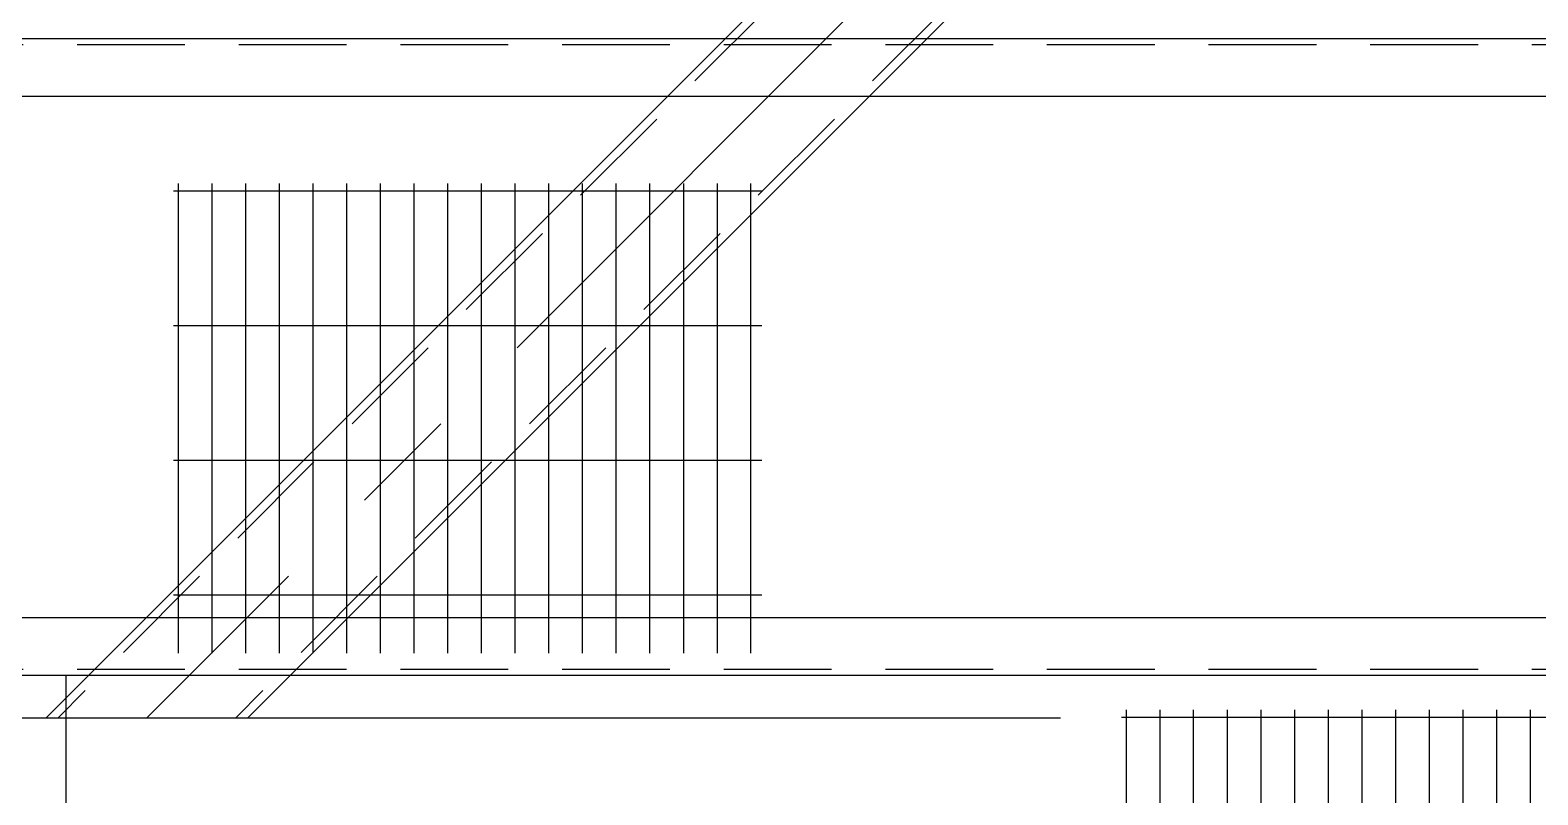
# Model space of a CAD drawing. Extents: x 0 to 68580, y 0 to 45720.
# Drawn here: x 44267 to 46043, y 10642 to 11543 of the extents above; entities that cross this region are included whole.
import ezdxf

# ---------------------------------------------------------------- set-up
doc = ezdxf.new("R2010")
doc.units = 0
doc.header["$LTSCALE"] = 40
doc.linetypes.add('CENTER2', pattern=[28.575, 19.05, -3.175, 3.175, -3.175])
doc.linetypes.add('HIDDEN2', pattern=[4.7625, 3.175, -1.5875])
doc.layers.get('0').update_dxf_attribs({"linetype": 'CONTINUOUS'})
for name, color, linetype in [('EMS_HATCH', 3, 'CONTINUOUS'), ('EMS_SHIPSTRUCTURE', 151, 'CONTINUOUS'), ('EMS_WALKWAY_PLATFORM', 2, 'CONTINUOUS')]:
    doc.layers.add(name, color=color, linetype=linetype)

# ---------------------------------------------------------------- blocks, each defined once
blk = doc.blocks.new('*X213')
at = {"color": 0}
for p, q in [((45129, 11353.8), (44435.5, 11353.8)), ((44441.4, 10809.2), (44441.4, 11362.7)), ((44481, 10809.2), (44481, 11362.7)), ((44520.7, 10809.2), (44520.7, 11362.7)), ((44560.4, 10809.2), (44560.4, 11362.7)), ((44600.1, 10809.2), (44600.1, 11362.7)), ((44639.8, 10809.2), (44639.8, 11362.7)), ((44679.5, 10809.2), (44679.5, 11362.7)), ((44719.2, 10809.2), (44719.2, 11362.7)), ((44758.9, 10809.2), (44758.9, 11362.7)), ((44798.5, 10809.2), (44798.5, 11362.7)), ((44838.2, 10809.2), (44838.2, 11362.7)), ((44877.9, 10809.2), (44877.9, 11362.7)), ((44917.6, 10809.2), (44917.6, 11362.7)), ((44957.3, 10809.2), (44957.3, 11362.7)), ((44997, 10809.2), (44997, 11362.7)), ((45036.7, 10809.2), (45036.7, 11362.7)), ((45076.4, 10809.2), (45076.4, 11362.7)), ((45116, 10809.2), (45116, 11362.7)), ((45129, 11195.1), (44435.5, 11195.1)), ((45129, 11036.3), (44435.5, 11036.3)), ((45129, 10877.6), (44435.5, 10877.6))]:
    blk.add_line(p, q, dxfattribs=at)
blk = doc.blocks.new('*X359')
at = {"color": 0}
for p, q in [((46246, 10733.6), (45552.5, 10733.6)), ((45558.4, 10188.9), (45558.4, 10742.5)), ((45598.1, 10188.9), (45598.1, 10742.5)), ((45637.7, 10188.9), (45637.7, 10742.5)), ((45677.4, 10188.9), (45677.4, 10742.5)), ((45717.1, 10188.9), (45717.1, 10742.5)), ((45756.8, 10188.9), (45756.8, 10742.5)), ((45796.5, 10188.9), (45796.5, 10742.5)), ((45836.2, 10188.9), (45836.2, 10742.5)), ((45875.9, 10188.9), (45875.9, 10742.5)), ((45915.6, 10188.9), (45915.6, 10742.5)), ((45955.2, 10188.9), (45955.2, 10742.5)), ((45994.9, 10188.9), (45994.9, 10742.5)), ((46034.6, 10188.9), (46034.6, 10742.5)), ((46074.3, 10188.9), (46074.3, 10742.5)), ((46114, 10188.9), (46114, 10742.5)), ((46153.7, 10188.9), (46153.7, 10742.5)), ((46193.4, 10188.9), (46193.4, 10742.5)), ((46233.1, 10188.9), (46233.1, 10742.5)), ((46246, 10574.8), (45552.5, 10574.8)), ((46246, 10416.1), (45552.5, 10416.1)), ((46246, 10257.3), (45552.5, 10257.3))]:
    blk.add_line(p, q, dxfattribs=at)

msp = doc.modelspace()

# ---------------------------------------------------------------- linework, layer by layer
at = {"layer": 'EMS_SHIPSTRUCTURE'}
for p, q in [((45260.303, 11708.032), (44285.303, 10733.032)), ((45497.891, 11708.032), (44522.891, 10733.032)), ((37127.437, 10733.032), (45480.767, 10733.032))]:
    msp.add_line(p, q, dxfattribs=at)
at = {"layer": 'EMS_SHIPSTRUCTURE', "linetype": 'HIDDEN2'}
for p, q in [((45274.445, 11708.032), (44299.445, 10733.032)), ((45483.749, 11708.032), (44508.749, 10733.032))]:
    msp.add_line(p, q, dxfattribs=at)
at = {"layer": 'EMS_SHIPSTRUCTURE', "linetype": 'CENTER2'}
msp.add_line((45379.097, 11708.032), (44404.097, 10733.032), dxfattribs=at)
at = {"layer": 'EMS_WALKWAY_PLATFORM'}
for p, q in [((47115.864, 11533.032), (39297.661, 11533.032)), ((47053.094, 11465.032), (39297.661, 11465.032)), ((47053.094, 10851.032), (39297.661, 10851.032)), ((47122.864, 10783.032), (39297.661, 10783.032)), ((44308.767, 10783.032), (44308.767, 10151.032))]:
    msp.add_line(p, q, dxfattribs=at)
at = {"layer": 'EMS_WALKWAY_PLATFORM', "linetype": 'HIDDEN2'}
for p, q in [((47115.864, 11526.032), (39297.661, 11526.032)), ((47115.864, 10790.032), (39297.661, 10790.032))]:
    msp.add_line(p, q, dxfattribs=at)

# ---------------------------------------------------------------- block references
at = {"layer": 'EMS_HATCH', "linetype": 'CONTINUOUS'}
for name in ['*X213', '*X359']:
    msp.add_blockref(name, (0, 0), dxfattribs=at)

doc.saveas('drawing.dxf')
